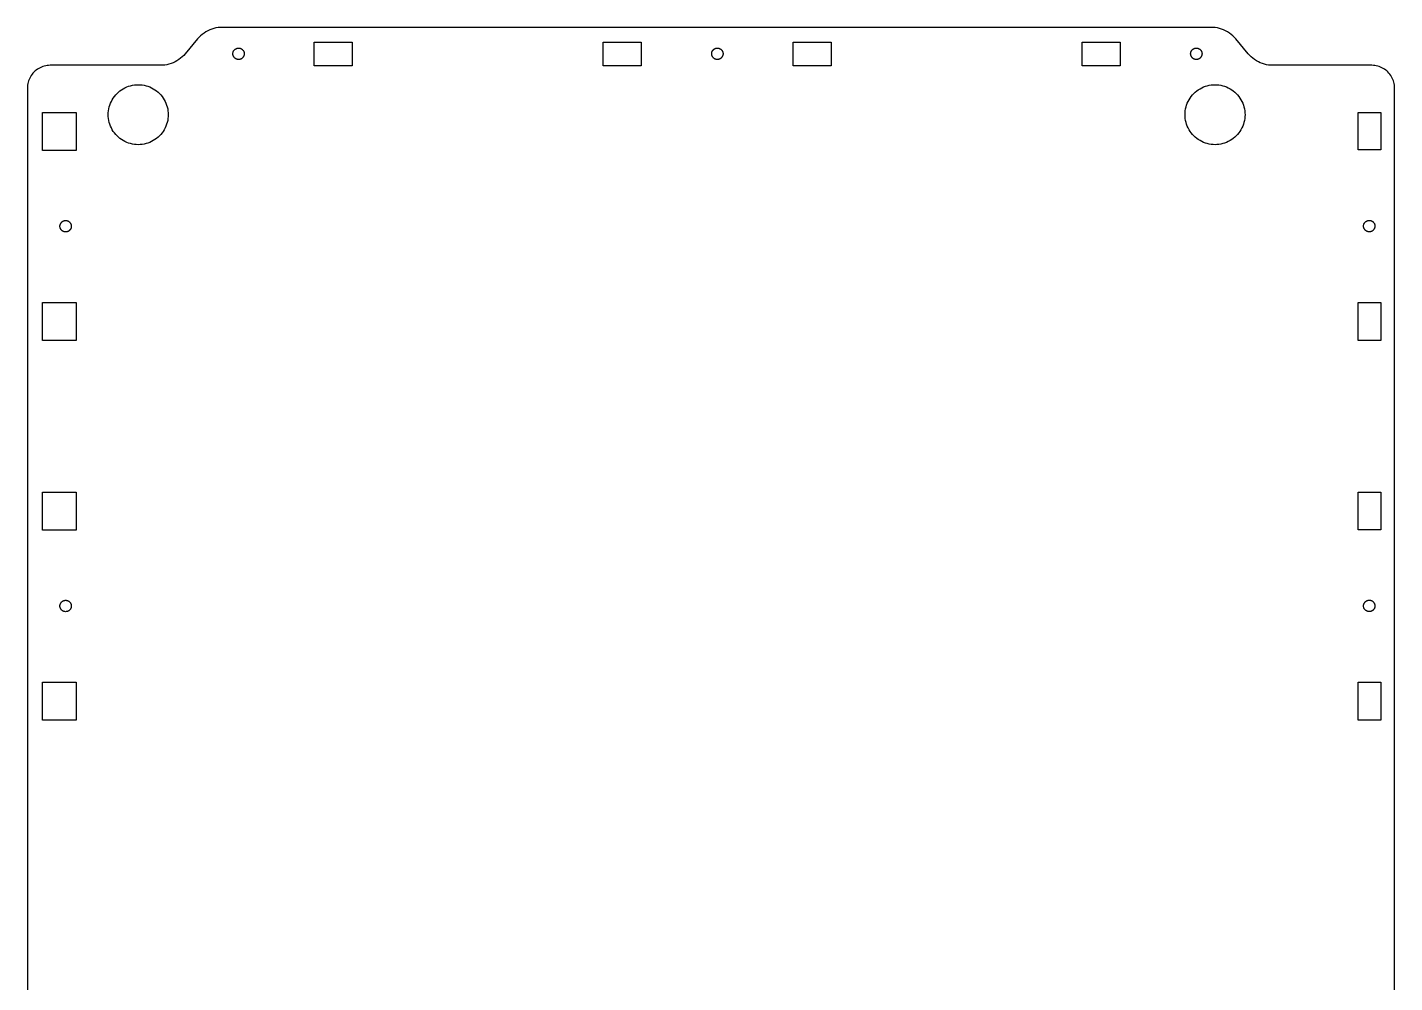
# Model space of a CAD drawing. Header units: metres. Extents: x -1 to 830, y 0 to 1551.
# Drawn here: x -0.7 to 359.3, y 1299.8 to 1551.4 of the extents above; entities that cross this region are included whole.
import ezdxf

# ---------------------------------------------------------------- set-up
doc = ezdxf.new("R2010")
doc.units = ezdxf.units.M

msp = doc.modelspace()

# ---------------------------------------------------------------- linework, layer by layer
for p, q in [((44.1885, 1548.32), (40.8926, 1544.39)), ((44.5693, 1548.75), (44.1885, 1548.32)), ((44.9775, 1549.14), (44.5693, 1548.75)), ((45.4121, 1549.51), (44.9775, 1549.14)), ((45.8711, 1549.85), (45.4121, 1549.51)), ((46.3506, 1550.16), (45.8711, 1549.85)), ((46.8506, 1550.44), (46.3506, 1550.16)), ((47.3682, 1550.68), (46.8506, 1550.44)), ((47.8994, 1550.88), (47.3682, 1550.68)), ((48.4443, 1551.05), (47.8994, 1550.88)), ((48.999, 1551.19), (48.4443, 1551.05)), ((49.5615, 1551.28), (48.999, 1551.19)), ((50.1289, 1551.34), (49.5615, 1551.28)), ((50.6992, 1551.36), (50.1289, 1551.34)), ((310.989, 1551.36), (50.6992, 1551.36)), ((311.56, 1551.34), (310.989, 1551.36)), ((312.127, 1551.28), (311.56, 1551.34)), ((312.689, 1551.19), (312.127, 1551.28)), ((313.244, 1551.05), (312.689, 1551.19)), ((313.789, 1550.88), (313.244, 1551.05)), ((314.321, 1550.68), (313.789, 1550.88)), ((314.838, 1550.44), (314.321, 1550.68)), ((315.338, 1550.16), (314.838, 1550.44)), ((315.818, 1549.85), (315.338, 1550.16)), ((316.276, 1549.51), (315.818, 1549.85)), ((316.711, 1549.14), (316.276, 1549.51)), ((317.12, 1548.75), (316.711, 1549.14)), ((317.501, 1548.32), (317.12, 1548.75)), ((320.797, 1544.39), (317.501, 1548.32)), ((53.457, 1544.39), (53.46, 1544.49)), ((53.46, 1544.49), (53.4697, 1544.59)), ((53.4697, 1544.59), (53.4854, 1544.69)), ((53.4854, 1544.69), (53.5078, 1544.78)), ((53.5078, 1544.78), (53.5361, 1544.88)), ((53.5361, 1544.88), (53.5713, 1544.97)), ((53.5713, 1544.97), (53.6113, 1545.06)), ((53.6113, 1545.06), (53.6582, 1545.14)), ((53.6582, 1545.14), (53.71, 1545.23)), ((53.71, 1545.23), (53.7666, 1545.31)), ((53.7666, 1545.31), (53.8291, 1545.38)), ((53.8291, 1545.38), (53.8965, 1545.46)), ((53.8965, 1545.46), (53.9678, 1545.52)), ((53.9678, 1545.52), (54.0439, 1545.58)), ((54.0439, 1545.58), (54.123, 1545.64)), ((54.123, 1545.64), (54.207, 1545.69)), ((54.207, 1545.69), (54.293, 1545.74)), ((54.293, 1545.74), (54.3828, 1545.78)), ((54.3828, 1545.78), (54.4746, 1545.82)), ((54.4746, 1545.82), (54.5684, 1545.84)), ((54.5684, 1545.84), (54.6641, 1545.87)), ((54.6641, 1545.87), (54.7607, 1545.88)), ((54.7607, 1545.88), (54.8584, 1545.89)), ((54.8584, 1545.89), (55.0547, 1545.89)), ((55.0547, 1545.89), (55.1523, 1545.88)), ((55.1523, 1545.88), (55.249, 1545.87)), ((55.249, 1545.87), (55.3447, 1545.84)), ((55.3447, 1545.84), (55.4395, 1545.82)), ((55.4395, 1545.82), (55.5312, 1545.78)), ((55.5312, 1545.78), (55.6201, 1545.74)), ((55.6201, 1545.74), (55.707, 1545.69)), ((55.707, 1545.69), (55.79, 1545.64)), ((55.79, 1545.64), (55.8701, 1545.58)), ((55.8701, 1545.58), (55.9463, 1545.52)), ((55.9463, 1545.52), (56.0176, 1545.46)), ((56.0176, 1545.46), (56.085, 1545.38)), ((56.085, 1545.38), (56.1465, 1545.31)), ((56.1465, 1545.31), (56.2041, 1545.23)), ((56.2041, 1545.23), (56.2559, 1545.14)), ((56.2559, 1545.14), (56.3018, 1545.06)), ((56.3018, 1545.06), (56.3428, 1544.97)), ((56.3428, 1544.97), (56.377, 1544.88)), ((56.377, 1544.88), (56.4053, 1544.78)), ((56.4053, 1544.78), (56.4277, 1544.69)), ((56.4277, 1544.69), (56.4443, 1544.59)), ((56.4443, 1544.59), (56.4531, 1544.49)), ((56.4531, 1544.49), (56.457, 1544.39)), ((74.9014, 1541.24), (74.9014, 1547.44)), ((74.9014, 1547.44), (84.874, 1547.44)), ((84.874, 1547.44), (84.874, 1541.24)), ((150.976, 1541.24), (150.976, 1547.44)), ((150.976, 1547.44), (160.947, 1547.44)), ((160.947, 1547.44), (160.947, 1541.24)), ((179.525, 1544.39), (179.528, 1544.49)), ((179.528, 1544.49), (179.538, 1544.59)), ((179.538, 1544.59), (179.555, 1544.69)), ((179.555, 1544.69), (179.577, 1544.78)), ((179.577, 1544.78), (179.605, 1544.88)), ((179.605, 1544.88), (179.64, 1544.97)), ((179.64, 1544.97), (179.681, 1545.06)), ((179.681, 1545.06), (179.727, 1545.14)), ((179.727, 1545.14), (179.778, 1545.23)), ((179.778, 1545.23), (179.836, 1545.31)), ((179.836, 1545.31), (179.897, 1545.38)), ((179.897, 1545.38), (179.965, 1545.46)), ((179.965, 1545.46), (180.036, 1545.52)), ((180.036, 1545.52), (180.112, 1545.58)), ((180.112, 1545.58), (180.192, 1545.64)), ((180.192, 1545.64), (180.275, 1545.69)), ((180.275, 1545.69), (180.362, 1545.74)), ((180.362, 1545.74), (180.451, 1545.78)), ((180.451, 1545.78), (180.543, 1545.82)), ((180.543, 1545.82), (180.638, 1545.84)), ((180.638, 1545.84), (180.733, 1545.87)), ((180.733, 1545.87), (180.83, 1545.88)), ((180.83, 1545.88), (180.928, 1545.89)), ((180.928, 1545.89), (181.124, 1545.89)), ((181.124, 1545.89), (181.222, 1545.88)), ((181.222, 1545.88), (181.318, 1545.87)), ((181.318, 1545.87), (181.414, 1545.84)), ((181.414, 1545.84), (181.508, 1545.82)), ((181.508, 1545.82), (181.6, 1545.78)), ((181.6, 1545.78), (181.689, 1545.74)), ((181.689, 1545.74), (181.775, 1545.69)), ((181.775, 1545.69), (181.859, 1545.64)), ((181.859, 1545.64), (181.938, 1545.58)), ((181.938, 1545.58), (182.015, 1545.52)), ((182.015, 1545.52), (182.086, 1545.46)), ((182.086, 1545.46), (182.153, 1545.38)), ((182.153, 1545.38), (182.216, 1545.31)), ((182.216, 1545.31), (182.272, 1545.23)), ((182.272, 1545.23), (182.324, 1545.14)), ((182.324, 1545.14), (182.371, 1545.06)), ((182.371, 1545.06), (182.411, 1544.97)), ((182.411, 1544.97), (182.446, 1544.88)), ((182.446, 1544.88), (182.475, 1544.78)), ((182.475, 1544.78), (182.497, 1544.69)), ((182.497, 1544.69), (182.513, 1544.59)), ((182.513, 1544.59), (182.522, 1544.49)), ((182.522, 1544.49), (182.525, 1544.39)), ((200.971, 1541.24), (200.971, 1547.44)), ((200.971, 1547.44), (210.947, 1547.44)), ((210.947, 1547.44), (210.947, 1541.24)), ((277.045, 1547.44), (286.845, 1547.46)), ((277.045, 1541.24), (277.045, 1547.44)), ((286.845, 1547.46), (287.045, 1547.44)), ((287.045, 1547.44), (287.045, 1541.24)), ((305.63, 1544.39), (305.633, 1544.49)), ((305.633, 1544.49), (305.643, 1544.59)), ((305.643, 1544.59), (305.658, 1544.69)), ((305.658, 1544.69), (305.681, 1544.78)), ((305.681, 1544.78), (305.709, 1544.88)), ((305.709, 1544.88), (305.744, 1544.97)), ((305.744, 1544.97), (305.784, 1545.06)), ((305.784, 1545.06), (305.83, 1545.14)), ((305.83, 1545.14), (305.883, 1545.23)), ((305.883, 1545.23), (305.939, 1545.31)), ((305.939, 1545.31), (306.002, 1545.38)), ((306.002, 1545.38), (306.069, 1545.46)), ((306.069, 1545.46), (306.141, 1545.52)), ((306.141, 1545.52), (306.217, 1545.58)), ((306.217, 1545.58), (306.296, 1545.64)), ((306.296, 1545.64), (306.38, 1545.69)), ((306.38, 1545.69), (306.466, 1545.74)), ((306.466, 1545.74), (306.556, 1545.78)), ((306.556, 1545.78), (306.647, 1545.82)), ((306.647, 1545.82), (306.741, 1545.84)), ((306.741, 1545.84), (306.837, 1545.87)), ((306.837, 1545.87), (306.934, 1545.88)), ((306.934, 1545.88), (307.031, 1545.89)), ((307.031, 1545.89), (307.228, 1545.89)), ((307.228, 1545.89), (307.325, 1545.88)), ((307.325, 1545.88), (307.422, 1545.87)), ((307.422, 1545.87), (307.518, 1545.84)), ((307.518, 1545.84), (307.611, 1545.82)), ((307.611, 1545.82), (307.703, 1545.78)), ((307.703, 1545.78), (307.793, 1545.74)), ((307.793, 1545.74), (307.88, 1545.69)), ((307.88, 1545.69), (307.963, 1545.64)), ((307.963, 1545.64), (308.043, 1545.58)), ((308.043, 1545.58), (308.118, 1545.52)), ((308.118, 1545.52), (308.19, 1545.46)), ((308.19, 1545.46), (308.258, 1545.38)), ((308.258, 1545.38), (308.319, 1545.31)), ((308.319, 1545.31), (308.377, 1545.23)), ((308.377, 1545.23), (308.429, 1545.14)), ((308.429, 1545.14), (308.475, 1545.06)), ((308.475, 1545.06), (308.516, 1544.97)), ((308.516, 1544.97), (308.55, 1544.88)), ((308.55, 1544.88), (308.578, 1544.78)), ((308.578, 1544.78), (308.601, 1544.69)), ((308.601, 1544.69), (308.617, 1544.59)), ((308.617, 1544.59), (308.626, 1544.49)), ((308.626, 1544.49), (308.63, 1544.39)), ((3.04883, 1540.9), (2.69043, 1540.74)), ((3.41602, 1541.04), (3.04883, 1540.9)), ((3.79199, 1541.15), (3.41602, 1541.04)), ((4.17383, 1541.24), (3.79199, 1541.15)), ((4.56152, 1541.31), (4.17383, 1541.24)), ((4.95215, 1541.34), (4.56152, 1541.31)), ((5.34473, 1541.36), (4.95215, 1541.34)), ((34.3809, 1541.36), (5.34473, 1541.36)), ((34.9512, 1541.38), (34.3809, 1541.36)), ((35.5186, 1541.43), (34.9512, 1541.38)), ((36.0811, 1541.53), (35.5186, 1541.43)), ((36.6357, 1541.66), (36.0811, 1541.53)), ((37.1807, 1541.83), (36.6357, 1541.66)), ((37.7129, 1542.04), (37.1807, 1541.83)), ((38.2295, 1542.28), (37.7129, 1542.04)), ((38.7295, 1542.55), (38.2295, 1542.28)), ((39.209, 1542.86), (38.7295, 1542.55)), ((39.668, 1543.2), (39.209, 1542.86)), ((40.1025, 1543.57), (39.668, 1543.2)), ((40.5107, 1543.97), (40.1025, 1543.57)), ((40.8926, 1544.39), (40.5107, 1543.97)), ((53.46, 1544.3), (53.457, 1544.39)), ((53.4697, 1544.2), (53.46, 1544.3)), ((53.4854, 1544.1), (53.4697, 1544.2)), ((53.5078, 1544.01), (53.4854, 1544.1)), ((53.5361, 1543.91), (53.5078, 1544.01)), ((53.5713, 1543.82), (53.5361, 1543.91)), ((53.6113, 1543.73), (53.5713, 1543.82)), ((53.6582, 1543.64), (53.6113, 1543.73)), ((53.71, 1543.56), (53.6582, 1543.64)), ((53.7666, 1543.48), (53.71, 1543.56)), ((53.8291, 1543.41), (53.7666, 1543.48)), ((53.8965, 1543.33), (53.8291, 1543.41)), ((53.9678, 1543.27), (53.8965, 1543.33)), ((54.0439, 1543.21), (53.9678, 1543.27)), ((54.123, 1543.15), (54.0439, 1543.21)), ((54.207, 1543.1), (54.123, 1543.15)), ((54.293, 1543.05), (54.207, 1543.1)), ((54.3828, 1543.01), (54.293, 1543.05)), ((54.4746, 1542.97), (54.3828, 1543.01)), ((54.5684, 1542.95), (54.4746, 1542.97)), ((54.6641, 1542.92), (54.5684, 1542.95)), ((54.7607, 1542.91), (54.6641, 1542.92)), ((54.8584, 1542.9), (54.7607, 1542.91)), ((54.957, 1542.89), (54.8584, 1542.9)), ((55.0547, 1542.9), (54.957, 1542.89)), ((55.1523, 1542.91), (55.0547, 1542.9)), ((55.249, 1542.92), (55.1523, 1542.91)), ((55.3447, 1542.95), (55.249, 1542.92)), ((55.4395, 1542.97), (55.3447, 1542.95)), ((55.5312, 1543.01), (55.4395, 1542.97)), ((55.6201, 1543.05), (55.5312, 1543.01)), ((55.707, 1543.1), (55.6201, 1543.05)), ((55.79, 1543.15), (55.707, 1543.1)), ((55.8701, 1543.21), (55.79, 1543.15)), ((55.9463, 1543.27), (55.8701, 1543.21)), ((56.0176, 1543.33), (55.9463, 1543.27)), ((56.085, 1543.41), (56.0176, 1543.33)), ((56.1465, 1543.48), (56.085, 1543.41)), ((56.2041, 1543.56), (56.1465, 1543.48)), ((56.2559, 1543.64), (56.2041, 1543.56)), ((56.3018, 1543.73), (56.2559, 1543.64)), ((56.3428, 1543.82), (56.3018, 1543.73)), ((56.377, 1543.91), (56.3428, 1543.82)), ((56.4053, 1544.01), (56.377, 1543.91)), ((56.4277, 1544.1), (56.4053, 1544.01)), ((56.4443, 1544.2), (56.4277, 1544.1)), ((56.4531, 1544.3), (56.4443, 1544.2)), ((56.457, 1544.39), (56.4531, 1544.3)), ((84.874, 1541.24), (74.9014, 1541.24)), ((160.947, 1541.24), (150.976, 1541.24)), ((179.528, 1544.3), (179.525, 1544.39)), ((179.538, 1544.2), (179.528, 1544.3)), ((179.555, 1544.1), (179.538, 1544.2)), ((179.577, 1544.01), (179.555, 1544.1)), ((179.605, 1543.91), (179.577, 1544.01)), ((179.64, 1543.82), (179.605, 1543.91)), ((179.681, 1543.73), (179.64, 1543.82)), ((179.727, 1543.64), (179.681, 1543.73)), ((179.778, 1543.56), (179.727, 1543.64)), ((179.836, 1543.48), (179.778, 1543.56)), ((179.897, 1543.41), (179.836, 1543.48)), ((179.965, 1543.33), (179.897, 1543.41)), ((180.036, 1543.27), (179.965, 1543.33)), ((180.112, 1543.21), (180.036, 1543.27)), ((180.192, 1543.15), (180.112, 1543.21)), ((180.275, 1543.1), (180.192, 1543.15)), ((180.362, 1543.05), (180.275, 1543.1)), ((180.451, 1543.01), (180.362, 1543.05)), ((180.543, 1542.97), (180.451, 1543.01)), ((180.638, 1542.95), (180.543, 1542.97)), ((180.733, 1542.92), (180.638, 1542.95)), ((180.83, 1542.91), (180.733, 1542.92)), ((180.928, 1542.9), (180.83, 1542.91)), ((181.025, 1542.89), (180.928, 1542.9)), ((181.124, 1542.9), (181.025, 1542.89)), ((181.222, 1542.91), (181.124, 1542.9)), ((181.318, 1542.92), (181.222, 1542.91)), ((181.414, 1542.95), (181.318, 1542.92)), ((181.508, 1542.97), (181.414, 1542.95)), ((181.6, 1543.01), (181.508, 1542.97)), ((181.689, 1543.05), (181.6, 1543.01)), ((181.775, 1543.1), (181.689, 1543.05)), ((181.859, 1543.15), (181.775, 1543.1)), ((181.938, 1543.21), (181.859, 1543.15)), ((182.015, 1543.27), (181.938, 1543.21)), ((182.086, 1543.33), (182.015, 1543.27)), ((182.153, 1543.41), (182.086, 1543.33)), ((182.216, 1543.48), (182.153, 1543.41)), ((182.272, 1543.56), (182.216, 1543.48)), ((182.324, 1543.64), (182.272, 1543.56)), ((182.371, 1543.73), (182.324, 1543.64)), ((182.411, 1543.82), (182.371, 1543.73)), ((182.446, 1543.91), (182.411, 1543.82)), ((182.475, 1544.01), (182.446, 1543.91)), ((182.497, 1544.1), (182.475, 1544.01)), ((182.513, 1544.2), (182.497, 1544.1)), ((182.522, 1544.3), (182.513, 1544.2)), ((182.525, 1544.39), (182.522, 1544.3)), ((210.947, 1541.24), (200.971, 1541.24)), ((286.845, 1541.26), (277.045, 1541.24)), ((287.045, 1541.24), (286.845, 1541.26)), ((305.633, 1544.3), (305.63, 1544.39)), ((305.643, 1544.2), (305.633, 1544.3)), ((305.658, 1544.1), (305.643, 1544.2)), ((305.681, 1544.01), (305.658, 1544.1)), ((305.709, 1543.91), (305.681, 1544.01)), ((305.744, 1543.82), (305.709, 1543.91)), ((305.784, 1543.73), (305.744, 1543.82)), ((305.83, 1543.64), (305.784, 1543.73)), ((305.883, 1543.56), (305.83, 1543.64)), ((305.939, 1543.48), (305.883, 1543.56)), ((306.002, 1543.41), (305.939, 1543.48)), ((306.069, 1543.33), (306.002, 1543.41)), ((306.141, 1543.27), (306.069, 1543.33)), ((306.217, 1543.21), (306.141, 1543.27)), ((306.296, 1543.15), (306.217, 1543.21)), ((306.38, 1543.1), (306.296, 1543.15)), ((306.466, 1543.05), (306.38, 1543.1)), ((306.556, 1543.01), (306.466, 1543.05)), ((306.647, 1542.97), (306.556, 1543.01)), ((306.741, 1542.95), (306.647, 1542.97)), ((306.837, 1542.92), (306.741, 1542.95)), ((306.934, 1542.91), (306.837, 1542.92)), ((307.031, 1542.9), (306.934, 1542.91)), ((307.13, 1542.89), (307.031, 1542.9)), ((307.228, 1542.9), (307.13, 1542.89)), ((307.325, 1542.91), (307.228, 1542.9)), ((307.422, 1542.92), (307.325, 1542.91)), ((307.518, 1542.95), (307.422, 1542.92)), ((307.611, 1542.97), (307.518, 1542.95)), ((307.703, 1543.01), (307.611, 1542.97)), ((307.793, 1543.05), (307.703, 1543.01)), ((307.88, 1543.1), (307.793, 1543.05)), ((307.963, 1543.15), (307.88, 1543.1)), ((308.043, 1543.21), (307.963, 1543.15)), ((308.118, 1543.27), (308.043, 1543.21)), ((308.19, 1543.33), (308.118, 1543.27)), ((308.258, 1543.41), (308.19, 1543.33)), ((308.319, 1543.48), (308.258, 1543.41)), ((308.377, 1543.56), (308.319, 1543.48)), ((308.429, 1543.64), (308.377, 1543.56)), ((308.475, 1543.73), (308.429, 1543.64)), ((308.516, 1543.82), (308.475, 1543.73)), ((308.55, 1543.91), (308.516, 1543.82)), ((308.578, 1544.01), (308.55, 1543.91)), ((308.601, 1544.1), (308.578, 1544.01)), ((308.617, 1544.2), (308.601, 1544.1)), ((308.626, 1544.3), (308.617, 1544.2)), ((308.63, 1544.39), (308.626, 1544.3)), ((321.178, 1543.97), (320.797, 1544.39)), ((321.587, 1543.57), (321.178, 1543.97)), ((322.021, 1543.2), (321.587, 1543.57)), ((322.479, 1542.86), (322.021, 1543.2)), ((322.96, 1542.55), (322.479, 1542.86)), ((323.459, 1542.28), (322.96, 1542.55)), ((323.977, 1542.04), (323.459, 1542.28)), ((324.509, 1541.83), (323.977, 1542.04)), ((325.053, 1541.66), (324.509, 1541.83)), ((325.607, 1541.53), (325.053, 1541.66)), ((326.17, 1541.43), (325.607, 1541.53)), ((326.738, 1541.38), (326.17, 1541.43)), ((327.308, 1541.36), (326.738, 1541.38)), ((353.345, 1541.36), (327.308, 1541.36)), ((353.737, 1541.34), (353.345, 1541.36)), ((354.128, 1541.31), (353.737, 1541.34)), ((354.515, 1541.24), (354.128, 1541.31)), ((354.897, 1541.15), (354.515, 1541.24)), ((355.273, 1541.04), (354.897, 1541.15)), ((355.641, 1540.9), (355.273, 1541.04)), ((355.998, 1540.74), (355.641, 1540.9)), ((-0.33691, 1537.29), (-0.45117, 1536.91)), ((-0.19922, 1537.65), (-0.33691, 1537.29)), ((-0.03711, 1538.01), (-0.19922, 1537.65)), ((0.14844, 1538.36), (-0.03711, 1538.01)), ((0.35547, 1538.69), (0.14844, 1538.36)), ((0.58398, 1539.01), (0.35547, 1538.69)), ((0.83301, 1539.31), (0.58398, 1539.01)), ((1.10156, 1539.6), (0.83301, 1539.31)), ((1.38867, 1539.87), (1.10156, 1539.6)), ((1.69238, 1540.12), (1.38867, 1539.87)), ((2.01074, 1540.35), (1.69238, 1540.12)), ((2.34473, 1540.55), (2.01074, 1540.35)), ((2.69043, 1540.74), (2.34473, 1540.55)), ((356.345, 1540.55), (355.998, 1540.74)), ((356.678, 1540.35), (356.345, 1540.55)), ((356.997, 1540.12), (356.678, 1540.35)), ((357.301, 1539.87), (356.997, 1540.12)), ((357.587, 1539.6), (357.301, 1539.87)), ((357.855, 1539.31), (357.587, 1539.6)), ((358.104, 1539.01), (357.855, 1539.31)), ((358.333, 1538.69), (358.104, 1539.01)), ((358.541, 1538.36), (358.333, 1538.69)), ((358.726, 1538.01), (358.541, 1538.36)), ((358.888, 1537.65), (358.726, 1538.01)), ((359.026, 1537.29), (358.888, 1537.65)), ((359.14, 1536.91), (359.026, 1537.29)), ((-0.64258, 1535.75), (-0.65527, 1535.36)), ((-0.65527, 1535.36), (-0.65527, 1054.05)), ((-0.60449, 1536.14), (-0.64258, 1535.75)), ((-0.54004, 1536.53), (-0.60449, 1536.14)), ((-0.45117, 1536.91), (-0.54004, 1536.53)), ((22.6045, 1533.57), (22.958, 1533.94)), ((22.958, 1533.94), (23.3359, 1534.3)), ((23.3359, 1534.3), (23.7354, 1534.62)), ((23.7354, 1534.62), (24.1553, 1534.93)), ((24.1553, 1534.93), (24.5947, 1535.2)), ((24.5947, 1535.2), (25.0508, 1535.44)), ((25.0508, 1535.44), (25.5215, 1535.66)), ((25.5215, 1535.66), (26.0049, 1535.84)), ((26.0049, 1535.84), (26.5, 1535.99)), ((26.5, 1535.99), (27.0029, 1536.11)), ((27.0029, 1536.11), (27.5137, 1536.19)), ((27.5137, 1536.19), (28.0273, 1536.24)), ((28.0273, 1536.24), (28.5449, 1536.26)), ((28.5449, 1536.26), (29.0615, 1536.24)), ((29.0615, 1536.24), (29.5752, 1536.19)), ((29.5752, 1536.19), (30.0859, 1536.11)), ((30.0859, 1536.11), (30.5889, 1535.99)), ((30.5889, 1535.99), (31.084, 1535.84)), ((31.084, 1535.84), (31.5674, 1535.66)), ((31.5674, 1535.66), (32.0381, 1535.44)), ((32.0381, 1535.44), (32.4941, 1535.2)), ((32.4941, 1535.2), (32.9336, 1534.93)), ((32.9336, 1534.93), (33.3535, 1534.62)), ((33.3535, 1534.62), (33.7529, 1534.3)), ((33.7529, 1534.3), (34.1309, 1533.94)), ((34.1309, 1533.94), (34.4844, 1533.57)), ((306.104, 1533.57), (306.458, 1533.94)), ((306.458, 1533.94), (306.836, 1534.3)), ((306.836, 1534.3), (307.235, 1534.62)), ((307.235, 1534.62), (307.655, 1534.93)), ((307.655, 1534.93), (308.095, 1535.2)), ((308.095, 1535.2), (308.551, 1535.44)), ((308.551, 1535.44), (309.021, 1535.66)), ((309.021, 1535.66), (309.505, 1535.84)), ((309.505, 1535.84), (310, 1535.99)), ((310, 1535.99), (310.503, 1536.11)), ((310.503, 1536.11), (311.014, 1536.19)), ((311.014, 1536.19), (311.527, 1536.24)), ((311.527, 1536.24), (312.045, 1536.26)), ((312.045, 1536.26), (312.562, 1536.24)), ((312.562, 1536.24), (313.075, 1536.19)), ((313.075, 1536.19), (313.586, 1536.11)), ((313.586, 1536.11), (314.089, 1535.99)), ((314.089, 1535.99), (314.584, 1535.84)), ((314.584, 1535.84), (315.067, 1535.66)), ((315.067, 1535.66), (315.538, 1535.44)), ((315.538, 1535.44), (315.994, 1535.2)), ((315.994, 1535.2), (316.434, 1534.93)), ((316.434, 1534.93), (316.854, 1534.62)), ((316.854, 1534.62), (317.253, 1534.3)), ((317.253, 1534.3), (317.631, 1533.94)), ((317.631, 1533.94), (317.984, 1533.57)), ((359.229, 1536.53), (359.14, 1536.91)), ((359.293, 1536.14), (359.229, 1536.53)), ((359.332, 1535.75), (359.293, 1536.14)), ((359.345, 1535.36), (359.332, 1535.75)), ((359.345, 1054.05), (359.345, 1535.36)), ((20.7959, 1529.9), (20.9141, 1530.4)), ((20.9141, 1530.4), (21.0635, 1530.9)), ((21.0635, 1530.9), (21.2461, 1531.38)), ((21.2461, 1531.38), (21.459, 1531.85)), ((21.459, 1531.85), (21.7031, 1532.31)), ((21.7031, 1532.31), (21.9756, 1532.75)), ((21.9756, 1532.75), (22.2773, 1533.17)), ((22.2773, 1533.17), (22.6045, 1533.57)), ((34.4844, 1533.57), (34.8115, 1533.17)), ((34.8115, 1533.17), (35.1133, 1532.75)), ((35.1133, 1532.75), (35.3857, 1532.31)), ((35.3857, 1532.31), (35.6299, 1531.85)), ((35.6299, 1531.85), (35.8428, 1531.38)), ((35.8428, 1531.38), (36.0254, 1530.9)), ((36.0254, 1530.9), (36.1758, 1530.4)), ((36.1758, 1530.4), (36.293, 1529.9)), ((304.296, 1529.9), (304.414, 1530.4)), ((304.414, 1530.4), (304.563, 1530.9)), ((304.563, 1530.9), (304.746, 1531.38)), ((304.746, 1531.38), (304.959, 1531.85)), ((304.959, 1531.85), (305.203, 1532.31)), ((305.203, 1532.31), (305.476, 1532.75)), ((305.476, 1532.75), (305.777, 1533.17)), ((305.777, 1533.17), (306.104, 1533.57)), ((317.984, 1533.57), (318.312, 1533.17)), ((318.312, 1533.17), (318.613, 1532.75)), ((318.613, 1532.75), (318.886, 1532.31)), ((318.886, 1532.31), (319.13, 1531.85)), ((319.13, 1531.85), (319.343, 1531.38)), ((319.343, 1531.38), (319.525, 1530.9)), ((319.525, 1530.9), (319.676, 1530.4)), ((319.676, 1530.4), (319.793, 1529.9)), ((3.32227, 1518.93), (3.32227, 1528.93)), ((3.32227, 1528.93), (12.2285, 1528.93)), ((12.2285, 1528.93), (12.2285, 1518.93)), ((20.6445, 1528.36), (20.6611, 1528.87)), ((20.6611, 1527.84), (20.6445, 1528.36)), ((20.6611, 1528.87), (20.7119, 1529.39)), ((20.7119, 1527.33), (20.6611, 1527.84)), ((20.7119, 1529.39), (20.7959, 1529.9)), ((20.7959, 1526.82), (20.7119, 1527.33)), ((20.9141, 1526.31), (20.7959, 1526.82)), ((36.293, 1526.82), (36.1758, 1526.31)), ((36.293, 1529.9), (36.377, 1529.39)), ((36.377, 1527.33), (36.293, 1526.82)), ((36.377, 1529.39), (36.4277, 1528.87)), ((36.4277, 1527.84), (36.377, 1527.33)), ((36.4277, 1528.87), (36.4443, 1528.36)), ((36.4443, 1528.36), (36.4277, 1527.84)), ((304.145, 1528.36), (304.161, 1528.87)), ((304.161, 1527.84), (304.145, 1528.36)), ((304.161, 1528.87), (304.212, 1529.39)), ((304.212, 1527.33), (304.161, 1527.84)), ((304.212, 1529.39), (304.296, 1529.9)), ((304.296, 1526.82), (304.212, 1527.33)), ((304.414, 1526.31), (304.296, 1526.82)), ((319.793, 1526.82), (319.676, 1526.31)), ((319.793, 1529.9), (319.877, 1529.39)), ((319.877, 1527.33), (319.793, 1526.82)), ((319.877, 1529.39), (319.928, 1528.87)), ((319.928, 1527.84), (319.877, 1527.33)), ((319.928, 1528.87), (319.944, 1528.36)), ((319.944, 1528.36), (319.928, 1527.84)), ((349.723, 1519.08), (349.723, 1528.93)), ((349.723, 1528.93), (355.734, 1528.93)), ((355.734, 1528.93), (355.744, 1519.16)), ((21.0635, 1525.82), (20.9141, 1526.31)), ((21.2461, 1525.33), (21.0635, 1525.82)), ((21.459, 1524.86), (21.2461, 1525.33)), ((21.7031, 1524.41), (21.459, 1524.86)), ((21.9756, 1523.97), (21.7031, 1524.41)), ((22.2773, 1523.55), (21.9756, 1523.97)), ((22.6045, 1523.15), (22.2773, 1523.55)), ((22.958, 1522.77), (22.6045, 1523.15)), ((34.4844, 1523.15), (34.1309, 1522.77)), ((34.8115, 1523.55), (34.4844, 1523.15)), ((35.1133, 1523.97), (34.8115, 1523.55)), ((35.3857, 1524.41), (35.1133, 1523.97)), ((35.6299, 1524.86), (35.3857, 1524.41)), ((35.8428, 1525.33), (35.6299, 1524.86)), ((36.0254, 1525.82), (35.8428, 1525.33)), ((36.1758, 1526.31), (36.0254, 1525.82)), ((304.563, 1525.82), (304.414, 1526.31)), ((304.746, 1525.33), (304.563, 1525.82)), ((304.959, 1524.86), (304.746, 1525.33)), ((305.203, 1524.41), (304.959, 1524.86)), ((305.476, 1523.97), (305.203, 1524.41)), ((305.777, 1523.55), (305.476, 1523.97)), ((306.104, 1523.15), (305.777, 1523.55)), ((306.458, 1522.77), (306.104, 1523.15)), ((317.984, 1523.15), (317.631, 1522.77)), ((318.312, 1523.55), (317.984, 1523.15)), ((318.613, 1523.97), (318.312, 1523.55)), ((318.886, 1524.41), (318.613, 1523.97)), ((319.13, 1524.86), (318.886, 1524.41)), ((319.343, 1525.33), (319.13, 1524.86)), ((319.525, 1525.82), (319.343, 1525.33)), ((319.676, 1526.31), (319.525, 1525.82)), ((23.3359, 1522.42), (22.958, 1522.77)), ((23.7354, 1522.09), (23.3359, 1522.42)), ((24.1553, 1521.79), (23.7354, 1522.09)), ((24.5947, 1521.52), (24.1553, 1521.79)), ((25.0508, 1521.27), (24.5947, 1521.52)), ((25.5215, 1521.06), (25.0508, 1521.27)), ((26.0049, 1520.88), (25.5215, 1521.06)), ((26.5, 1520.73), (26.0049, 1520.88)), ((27.0029, 1520.61), (26.5, 1520.73)), ((27.5137, 1520.53), (27.0029, 1520.61)), ((28.0273, 1520.47), (27.5137, 1520.53)), ((28.5449, 1520.46), (28.0273, 1520.47)), ((29.0615, 1520.47), (28.5449, 1520.46)), ((29.5752, 1520.53), (29.0615, 1520.47)), ((30.0859, 1520.61), (29.5752, 1520.53)), ((30.5889, 1520.73), (30.0859, 1520.61)), ((31.084, 1520.88), (30.5889, 1520.73)), ((31.5674, 1521.06), (31.084, 1520.88)), ((32.0381, 1521.27), (31.5674, 1521.06)), ((32.4941, 1521.52), (32.0381, 1521.27)), ((32.9336, 1521.79), (32.4941, 1521.52)), ((33.3535, 1522.09), (32.9336, 1521.79)), ((33.7529, 1522.42), (33.3535, 1522.09)), ((34.1309, 1522.77), (33.7529, 1522.42)), ((306.836, 1522.42), (306.458, 1522.77)), ((307.235, 1522.09), (306.836, 1522.42)), ((307.655, 1521.79), (307.235, 1522.09)), ((308.095, 1521.52), (307.655, 1521.79)), ((308.551, 1521.27), (308.095, 1521.52)), ((309.021, 1521.06), (308.551, 1521.27)), ((309.505, 1520.88), (309.021, 1521.06)), ((310, 1520.73), (309.505, 1520.88)), ((310.503, 1520.61), (310, 1520.73)), ((311.014, 1520.53), (310.503, 1520.61)), ((311.527, 1520.47), (311.014, 1520.53)), ((312.045, 1520.46), (311.527, 1520.47)), ((312.562, 1520.47), (312.045, 1520.46)), ((313.075, 1520.53), (312.562, 1520.47)), ((313.586, 1520.61), (313.075, 1520.53)), ((314.089, 1520.73), (313.586, 1520.61)), ((314.584, 1520.88), (314.089, 1520.73)), ((315.067, 1521.06), (314.584, 1520.88)), ((315.538, 1521.27), (315.067, 1521.06)), ((315.994, 1521.52), (315.538, 1521.27)), ((316.434, 1521.79), (315.994, 1521.52)), ((316.854, 1522.09), (316.434, 1521.79)), ((317.253, 1522.42), (316.854, 1522.09)), ((317.631, 1522.77), (317.253, 1522.42)), ((12.2285, 1518.93), (3.32227, 1518.93)), ((355.734, 1519.08), (349.723, 1519.08)), ((355.744, 1519.16), (355.734, 1519.08)), ((7.92578, 1498.98), (7.92969, 1499.08)), ((7.92969, 1498.89), (7.92578, 1498.98)), ((7.92969, 1499.08), (7.93848, 1499.18)), ((7.93848, 1498.79), (7.92969, 1498.89)), ((7.93848, 1499.18), (7.95508, 1499.28)), ((7.95508, 1498.69), (7.93848, 1498.79)), ((7.95508, 1499.28), (7.97754, 1499.37)), ((7.97754, 1498.6), (7.95508, 1498.69)), ((7.97754, 1499.37), (8.00586, 1499.47)), ((8.00586, 1498.5), (7.97754, 1498.6)), ((8.00586, 1499.47), (8.04004, 1499.56)), ((8.04004, 1498.41), (8.00586, 1498.5)), ((8.04004, 1499.56), (8.08105, 1499.65)), ((8.08105, 1498.32), (8.04004, 1498.41)), ((8.08105, 1499.65), (8.12695, 1499.73)), ((8.12695, 1498.23), (8.08105, 1498.32)), ((8.12695, 1499.73), (8.17871, 1499.82)), ((8.17871, 1498.15), (8.12695, 1498.23)), ((8.17871, 1499.82), (8.23633, 1499.9)), ((8.23633, 1498.07), (8.17871, 1498.15)), ((8.23633, 1499.9), (8.29785, 1499.97)), ((8.29785, 1498), (8.23633, 1498.07)), ((8.29785, 1499.97), (8.36523, 1500.04)), ((8.36523, 1497.92), (8.29785, 1498)), ((8.36523, 1500.04), (8.43652, 1500.11)), ((8.43652, 1497.86), (8.36523, 1497.92)), ((8.43652, 1500.11), (8.5127, 1500.17)), ((8.5127, 1497.79), (8.43652, 1497.86)), ((8.5127, 1500.17), (8.59277, 1500.23)), ((8.59277, 1497.74), (8.5127, 1497.79)), ((8.59277, 1500.23), (8.67578, 1500.28)), ((8.67578, 1497.69), (8.59277, 1497.74)), ((8.67578, 1500.28), (8.7627, 1500.33)), ((8.7627, 1497.64), (8.67578, 1497.69)), ((8.7627, 1500.33), (8.85156, 1500.37)), ((8.85156, 1497.6), (8.7627, 1497.64)), ((8.85156, 1500.37), (8.94434, 1500.41)), ((8.94434, 1500.41), (9.03809, 1500.43)), ((9.03809, 1500.43), (9.13379, 1500.46)), ((9.13379, 1500.46), (9.23047, 1500.47)), ((9.23047, 1500.47), (9.32812, 1500.48)), ((9.32812, 1500.48), (9.52441, 1500.48)), ((9.52441, 1500.48), (9.62207, 1500.47)), ((9.62207, 1500.47), (9.71875, 1500.46)), ((9.71875, 1500.46), (9.81445, 1500.43)), ((9.81445, 1500.43), (9.9082, 1500.41)), ((9.9082, 1500.41), (10, 1500.37)), ((10, 1500.37), (10.0898, 1500.33)), ((10.0898, 1497.64), (10, 1497.6)), ((10.0898, 1500.33), (10.1758, 1500.28)), ((10.1758, 1497.69), (10.0898, 1497.64)), ((10.1758, 1500.28), (10.2598, 1500.23)), ((10.2598, 1497.74), (10.1758, 1497.69)), ((10.2598, 1500.23), (10.3389, 1500.17)), ((10.3389, 1497.79), (10.2598, 1497.74)), ((10.3389, 1500.17), (10.415, 1500.11)), ((10.415, 1497.86), (10.3389, 1497.79)), ((10.415, 1500.11), (10.4863, 1500.04)), ((10.4863, 1497.92), (10.415, 1497.86)), ((10.4863, 1500.04), (10.5537, 1499.97)), ((10.5537, 1498), (10.4863, 1497.92)), ((10.5537, 1499.97), (10.6162, 1499.9)), ((10.6162, 1498.07), (10.5537, 1498)), ((10.6162, 1499.9), (10.6729, 1499.82)), ((10.6729, 1498.15), (10.6162, 1498.07)), ((10.6729, 1499.82), (10.7246, 1499.73)), ((10.7246, 1498.23), (10.6729, 1498.15)), ((10.7246, 1499.73), (10.7715, 1499.65)), ((10.7715, 1498.32), (10.7246, 1498.23)), ((10.7715, 1499.65), (10.8115, 1499.56)), ((10.8115, 1498.41), (10.7715, 1498.32)), ((10.8115, 1499.56), (10.8467, 1499.47)), ((10.8467, 1498.5), (10.8115, 1498.41)), ((10.8467, 1499.47), (10.875, 1499.37)), ((10.875, 1498.6), (10.8467, 1498.5)), ((10.875, 1499.37), (10.8975, 1499.28)), ((10.8975, 1498.69), (10.875, 1498.6)), ((10.8975, 1499.28), (10.9131, 1499.18)), ((10.9131, 1498.79), (10.8975, 1498.69)), ((10.9131, 1499.18), (10.9229, 1499.08)), ((10.9229, 1498.89), (10.9131, 1498.79)), ((10.9229, 1499.08), (10.9258, 1498.98)), ((10.9258, 1498.98), (10.9229, 1498.89)), ((351.155, 1499.01), (351.158, 1499.11)), ((351.158, 1498.91), (351.155, 1499.01)), ((351.158, 1499.11), (351.168, 1499.21)), ((351.168, 1498.82), (351.158, 1498.91)), ((351.168, 1499.21), (351.184, 1499.3)), ((351.184, 1498.72), (351.168, 1498.82)), ((351.184, 1499.3), (351.206, 1499.4)), ((351.206, 1498.62), (351.184, 1498.72)), ((351.206, 1499.4), (351.234, 1499.49)), ((351.234, 1498.53), (351.206, 1498.62)), ((351.234, 1499.49), (351.27, 1499.59)), ((351.27, 1498.44), (351.234, 1498.53)), ((351.27, 1499.59), (351.31, 1499.68)), ((351.31, 1498.35), (351.27, 1498.44)), ((351.31, 1499.68), (351.356, 1499.76)), ((351.356, 1498.26), (351.31, 1498.35)), ((351.356, 1499.76), (351.408, 1499.85)), ((351.408, 1498.18), (351.356, 1498.26)), ((351.408, 1499.85), (351.465, 1499.92)), ((351.465, 1498.1), (351.408, 1498.18)), ((351.465, 1499.92), (351.527, 1500)), ((351.527, 1498.02), (351.465, 1498.1)), ((351.527, 1500), (351.595, 1500.07)), ((351.595, 1497.95), (351.527, 1498.02)), ((351.595, 1500.07), (351.666, 1500.14)), ((351.666, 1497.88), (351.595, 1497.95)), ((351.666, 1500.14), (351.742, 1500.2)), ((351.742, 1497.82), (351.666, 1497.88)), ((351.742, 1500.2), (351.822, 1500.26)), ((351.822, 1497.76), (351.742, 1497.82)), ((351.822, 1500.26), (351.905, 1500.31)), ((351.905, 1497.71), (351.822, 1497.76)), ((351.905, 1500.31), (351.992, 1500.36)), ((351.992, 1497.67), (351.905, 1497.71)), ((351.992, 1500.36), (352.081, 1500.4)), ((352.081, 1497.63), (351.992, 1497.67)), ((352.081, 1500.4), (352.173, 1500.43)), ((352.173, 1497.59), (352.081, 1497.63)), ((352.173, 1500.43), (352.267, 1500.46)), ((352.267, 1500.46), (352.362, 1500.48)), ((352.362, 1500.48), (352.459, 1500.5)), ((352.459, 1500.5), (352.557, 1500.51)), ((352.557, 1500.51), (352.753, 1500.51)), ((352.753, 1500.51), (352.851, 1500.5)), ((352.851, 1500.5), (352.948, 1500.48)), ((352.948, 1500.48), (353.043, 1500.46)), ((353.043, 1500.46), (353.138, 1500.43)), ((353.138, 1500.43), (353.229, 1500.4)), ((353.229, 1497.63), (353.138, 1497.59)), ((353.229, 1500.4), (353.318, 1500.36)), ((353.318, 1497.67), (353.229, 1497.63)), ((353.318, 1500.36), (353.405, 1500.31)), ((353.405, 1497.71), (353.318, 1497.67)), ((353.405, 1500.31), (353.488, 1500.26)), ((353.488, 1497.76), (353.405, 1497.71)), ((353.488, 1500.26), (353.568, 1500.2)), ((353.568, 1497.82), (353.488, 1497.76)), ((353.568, 1500.2), (353.645, 1500.14)), ((353.645, 1497.88), (353.568, 1497.82)), ((353.645, 1500.14), (353.716, 1500.07)), ((353.716, 1497.95), (353.645, 1497.88)), ((353.716, 1500.07), (353.783, 1500)), ((353.783, 1498.02), (353.716, 1497.95)), ((353.783, 1500), (353.846, 1499.92)), ((353.846, 1498.1), (353.783, 1498.02)), ((353.846, 1499.92), (353.902, 1499.85)), ((353.902, 1498.18), (353.846, 1498.1)), ((353.902, 1499.85), (353.954, 1499.76)), ((353.954, 1498.26), (353.902, 1498.18)), ((353.954, 1499.76), (354.001, 1499.68)), ((354.001, 1498.35), (353.954, 1498.26)), ((354.001, 1499.68), (354.041, 1499.59)), ((354.041, 1498.44), (354.001, 1498.35)), ((354.041, 1499.59), (354.075, 1499.49)), ((354.075, 1498.53), (354.041, 1498.44)), ((354.075, 1499.49), (354.104, 1499.4)), ((354.104, 1498.62), (354.075, 1498.53)), ((354.104, 1499.4), (354.126, 1499.3)), ((354.126, 1498.72), (354.104, 1498.62)), ((354.126, 1499.3), (354.143, 1499.21)), ((354.143, 1498.82), (354.126, 1498.72)), ((354.143, 1499.21), (354.152, 1499.11)), ((354.152, 1498.91), (354.143, 1498.82)), ((354.152, 1499.11), (354.155, 1499.01)), ((354.155, 1499.01), (354.152, 1498.91)), ((8.94434, 1497.56), (8.85156, 1497.6)), ((9.03809, 1497.54), (8.94434, 1497.56)), ((9.13379, 1497.51), (9.03809, 1497.54)), ((9.23047, 1497.5), (9.13379, 1497.51)), ((9.42578, 1497.48), (9.23047, 1497.5)), ((9.52441, 1497.49), (9.42578, 1497.48)), ((9.62207, 1497.5), (9.52441, 1497.49)), ((9.71875, 1497.51), (9.62207, 1497.5)), ((9.81445, 1497.54), (9.71875, 1497.51)), ((9.9082, 1497.56), (9.81445, 1497.54)), ((10, 1497.6), (9.9082, 1497.56)), ((352.267, 1497.56), (352.173, 1497.59)), ((352.362, 1497.54), (352.267, 1497.56)), ((352.459, 1497.52), (352.362, 1497.54)), ((352.557, 1497.52), (352.459, 1497.52)), ((352.655, 1497.51), (352.557, 1497.52)), ((352.753, 1497.52), (352.655, 1497.51)), ((352.851, 1497.52), (352.753, 1497.52)), ((352.948, 1497.54), (352.851, 1497.52)), ((353.043, 1497.56), (352.948, 1497.54)), ((353.138, 1497.59), (353.043, 1497.56)), ((3.32227, 1468.93), (3.32227, 1478.93)), ((3.32227, 1478.93), (12.2285, 1478.93)), ((12.2285, 1478.93), (12.2285, 1468.93)), ((349.723, 1468.93), (349.723, 1478.93)), ((349.723, 1478.93), (355.734, 1478.93)), ((355.734, 1478.93), (355.734, 1468.93)), ((12.2285, 1468.93), (3.32227, 1468.93)), ((355.734, 1468.93), (349.723, 1468.93)), ((3.32227, 1418.93), (3.32227, 1428.93)), ((3.32227, 1428.93), (12.2285, 1428.93)), ((12.2285, 1428.93), (12.2285, 1418.93)), ((349.723, 1419.08), (349.723, 1428.93)), ((349.723, 1428.93), (355.734, 1428.93)), ((355.734, 1428.93), (355.744, 1419.16)), ((12.2285, 1418.93), (3.32227, 1418.93)), ((355.734, 1419.08), (349.723, 1419.08)), ((355.744, 1419.16), (355.734, 1419.08)), ((8.85156, 1400.37), (8.94434, 1400.41)), ((8.94434, 1400.41), (9.03809, 1400.43)), ((9.03809, 1400.43), (9.13379, 1400.46)), ((9.13379, 1400.46), (9.23047, 1400.47)), ((9.23047, 1400.47), (9.32812, 1400.48)), ((9.32812, 1400.48), (9.52441, 1400.48)), ((9.52441, 1400.48), (9.62207, 1400.47)), ((9.62207, 1400.47), (9.71875, 1400.46)), ((9.71875, 1400.46), (9.81445, 1400.43)), ((9.81445, 1400.43), (9.9082, 1400.41)), ((9.9082, 1400.41), (10, 1400.37)), ((352.081, 1400.4), (352.173, 1400.43)), ((352.173, 1400.43), (352.267, 1400.46)), ((352.267, 1400.46), (352.362, 1400.48)), ((352.362, 1400.48), (352.459, 1400.5)), ((352.459, 1400.5), (352.557, 1400.51)), ((352.557, 1400.51), (352.753, 1400.51)), ((352.753, 1400.51), (352.851, 1400.5)), ((352.851, 1400.5), (352.948, 1400.48)), ((352.948, 1400.48), (353.043, 1400.46)), ((353.043, 1400.46), (353.138, 1400.43)), ((353.138, 1400.43), (353.229, 1400.4)), ((7.92578, 1398.98), (7.92969, 1399.08)), ((7.92969, 1398.89), (7.92578, 1398.98)), ((7.92969, 1399.08), (7.93848, 1399.18)), ((7.93848, 1398.79), (7.92969, 1398.89)), ((7.93848, 1399.18), (7.95508, 1399.28)), ((7.95508, 1398.69), (7.93848, 1398.79)), ((7.95508, 1399.28), (7.97754, 1399.37)), ((7.97754, 1398.6), (7.95508, 1398.69)), ((7.97754, 1399.37), (8.00586, 1399.47)), ((8.00586, 1398.5), (7.97754, 1398.6)), ((8.00586, 1399.47), (8.04004, 1399.56)), ((8.04004, 1398.41), (8.00586, 1398.5)), ((8.04004, 1399.56), (8.08105, 1399.65)), ((8.08105, 1398.32), (8.04004, 1398.41)), ((8.08105, 1399.65), (8.12695, 1399.73)), ((8.12695, 1398.23), (8.08105, 1398.32)), ((8.12695, 1399.73), (8.17871, 1399.82)), ((8.17871, 1398.15), (8.12695, 1398.23)), ((8.17871, 1399.82), (8.23633, 1399.9)), ((8.23633, 1398.07), (8.17871, 1398.15)), ((8.23633, 1399.9), (8.29785, 1399.97)), ((8.29785, 1398), (8.23633, 1398.07)), ((8.29785, 1399.97), (8.36523, 1400.04)), ((8.36523, 1397.92), (8.29785, 1398)), ((8.36523, 1400.04), (8.43652, 1400.11)), ((8.43652, 1397.86), (8.36523, 1397.92)), ((8.43652, 1400.11), (8.5127, 1400.17)), ((8.5127, 1397.79), (8.43652, 1397.86)), ((8.5127, 1400.17), (8.59277, 1400.23)), ((8.59277, 1397.74), (8.5127, 1397.79)), ((8.59277, 1400.23), (8.67578, 1400.28)), ((8.67578, 1397.69), (8.59277, 1397.74)), ((8.67578, 1400.28), (8.7627, 1400.33)), ((8.7627, 1397.64), (8.67578, 1397.69)), ((8.7627, 1400.33), (8.85156, 1400.37)), ((8.85156, 1397.6), (8.7627, 1397.64)), ((8.94434, 1397.56), (8.85156, 1397.6)), ((9.03809, 1397.54), (8.94434, 1397.56)), ((9.13379, 1397.51), (9.03809, 1397.54)), ((9.23047, 1397.5), (9.13379, 1397.51)), ((9.42578, 1397.48), (9.23047, 1397.5)), ((9.52441, 1397.49), (9.42578, 1397.48)), ((9.62207, 1397.5), (9.52441, 1397.49)), ((9.71875, 1397.51), (9.62207, 1397.5)), ((9.81445, 1397.54), (9.71875, 1397.51)), ((9.9082, 1397.56), (9.81445, 1397.54)), ((10, 1397.6), (9.9082, 1397.56)), ((10, 1400.37), (10.0898, 1400.33)), ((10.0898, 1397.64), (10, 1397.6)), ((10.0898, 1400.33), (10.1758, 1400.28)), ((10.1758, 1397.69), (10.0898, 1397.64)), ((10.1758, 1400.28), (10.2598, 1400.23)), ((10.2598, 1397.74), (10.1758, 1397.69)), ((10.2598, 1400.23), (10.3389, 1400.17)), ((10.3389, 1397.79), (10.2598, 1397.74)), ((10.3389, 1400.17), (10.415, 1400.11)), ((10.415, 1397.86), (10.3389, 1397.79)), ((10.415, 1400.11), (10.4863, 1400.04)), ((10.4863, 1397.92), (10.415, 1397.86)), ((10.4863, 1400.04), (10.5537, 1399.97)), ((10.5537, 1398), (10.4863, 1397.92)), ((10.5537, 1399.97), (10.6162, 1399.9)), ((10.6162, 1398.07), (10.5537, 1398)), ((10.6162, 1399.9), (10.6729, 1399.82)), ((10.6729, 1398.15), (10.6162, 1398.07)), ((10.6729, 1399.82), (10.7246, 1399.73)), ((10.7246, 1398.23), (10.6729, 1398.15)), ((10.7246, 1399.73), (10.7715, 1399.65)), ((10.7715, 1398.32), (10.7246, 1398.23)), ((10.7715, 1399.65), (10.8115, 1399.56)), ((10.8115, 1398.41), (10.7715, 1398.32)), ((10.8115, 1399.56), (10.8467, 1399.47)), ((10.8467, 1398.5), (10.8115, 1398.41)), ((10.8467, 1399.47), (10.875, 1399.37)), ((10.875, 1398.6), (10.8467, 1398.5)), ((10.875, 1399.37), (10.8975, 1399.28)), ((10.8975, 1398.69), (10.875, 1398.6)), ((10.8975, 1399.28), (10.9131, 1399.18)), ((10.9131, 1398.79), (10.8975, 1398.69)), ((10.9131, 1399.18), (10.9229, 1399.08)), ((10.9229, 1398.89), (10.9131, 1398.79)), ((10.9229, 1399.08), (10.9258, 1398.98)), ((10.9258, 1398.98), (10.9229, 1398.89)), ((351.155, 1399.01), (351.158, 1399.11)), ((351.158, 1398.91), (351.155, 1399.01)), ((351.158, 1399.11), (351.168, 1399.21)), ((351.168, 1398.82), (351.158, 1398.91)), ((351.168, 1399.21), (351.184, 1399.3)), ((351.184, 1398.72), (351.168, 1398.82)), ((351.184, 1399.3), (351.206, 1399.4)), ((351.206, 1398.62), (351.184, 1398.72)), ((351.206, 1399.4), (351.234, 1399.49)), ((351.234, 1398.53), (351.206, 1398.62)), ((351.234, 1399.49), (351.27, 1399.59)), ((351.27, 1398.44), (351.234, 1398.53)), ((351.27, 1399.59), (351.31, 1399.68)), ((351.31, 1398.35), (351.27, 1398.44)), ((351.31, 1399.68), (351.356, 1399.76)), ((351.356, 1398.26), (351.31, 1398.35)), ((351.356, 1399.76), (351.408, 1399.85)), ((351.408, 1398.18), (351.356, 1398.26)), ((351.408, 1399.85), (351.465, 1399.92)), ((351.465, 1398.1), (351.408, 1398.18)), ((351.465, 1399.92), (351.527, 1400)), ((351.527, 1398.02), (351.465, 1398.1)), ((351.527, 1400), (351.595, 1400.07)), ((351.595, 1397.95), (351.527, 1398.02)), ((351.595, 1400.07), (351.666, 1400.14)), ((351.666, 1397.88), (351.595, 1397.95)), ((351.666, 1400.14), (351.742, 1400.2)), ((351.742, 1397.82), (351.666, 1397.88)), ((351.742, 1400.2), (351.822, 1400.26)), ((351.822, 1397.76), (351.742, 1397.82)), ((351.822, 1400.26), (351.905, 1400.31)), ((351.905, 1397.71), (351.822, 1397.76)), ((351.905, 1400.31), (351.992, 1400.36)), ((351.992, 1397.67), (351.905, 1397.71)), ((351.992, 1400.36), (352.081, 1400.4)), ((352.081, 1397.63), (351.992, 1397.67)), ((352.173, 1397.59), (352.081, 1397.63)), ((352.267, 1397.56), (352.173, 1397.59)), ((352.362, 1397.54), (352.267, 1397.56)), ((352.459, 1397.52), (352.362, 1397.54)), ((352.557, 1397.52), (352.459, 1397.52)), ((352.655, 1397.51), (352.557, 1397.52)), ((352.753, 1397.52), (352.655, 1397.51)), ((352.851, 1397.52), (352.753, 1397.52)), ((352.948, 1397.54), (352.851, 1397.52)), ((353.043, 1397.56), (352.948, 1397.54)), ((353.138, 1397.59), (353.043, 1397.56)), ((353.229, 1397.63), (353.138, 1397.59)), ((353.229, 1400.4), (353.318, 1400.36)), ((353.318, 1397.67), (353.229, 1397.63)), ((353.318, 1400.36), (353.405, 1400.31)), ((353.405, 1397.71), (353.318, 1397.67)), ((353.405, 1400.31), (353.488, 1400.26)), ((353.488, 1397.76), (353.405, 1397.71)), ((353.488, 1400.26), (353.568, 1400.2)), ((353.568, 1397.82), (353.488, 1397.76)), ((353.568, 1400.2), (353.645, 1400.14)), ((353.645, 1397.88), (353.568, 1397.82)), ((353.645, 1400.14), (353.716, 1400.07)), ((353.716, 1397.95), (353.645, 1397.88)), ((353.716, 1400.07), (353.783, 1400)), ((353.783, 1398.02), (353.716, 1397.95)), ((353.783, 1400), (353.846, 1399.92)), ((353.846, 1398.1), (353.783, 1398.02)), ((353.846, 1399.92), (353.902, 1399.85)), ((353.902, 1398.18), (353.846, 1398.1)), ((353.902, 1399.85), (353.954, 1399.76)), ((353.954, 1398.26), (353.902, 1398.18)), ((353.954, 1399.76), (354.001, 1399.68)), ((354.001, 1398.35), (353.954, 1398.26)), ((354.001, 1399.68), (354.041, 1399.59)), ((354.041, 1398.44), (354.001, 1398.35)), ((354.041, 1399.59), (354.075, 1399.49)), ((354.075, 1398.53), (354.041, 1398.44)), ((354.075, 1399.49), (354.104, 1399.4)), ((354.104, 1398.62), (354.075, 1398.53)), ((354.104, 1399.4), (354.126, 1399.3)), ((354.126, 1398.72), (354.104, 1398.62)), ((354.126, 1399.3), (354.143, 1399.21)), ((354.143, 1398.82), (354.126, 1398.72)), ((354.143, 1399.21), (354.152, 1399.11)), ((354.152, 1398.91), (354.143, 1398.82)), ((354.152, 1399.11), (354.155, 1399.01)), ((354.155, 1399.01), (354.152, 1398.91)), ((3.32227, 1368.93), (3.32227, 1378.93)), ((3.32227, 1378.93), (12.2285, 1378.93)), ((12.2285, 1378.93), (12.2285, 1368.93)), ((349.723, 1368.93), (349.723, 1378.93)), ((349.723, 1378.93), (355.734, 1378.93)), ((355.734, 1378.93), (355.734, 1368.93)), ((12.2285, 1368.93), (3.32227, 1368.93)), ((355.734, 1368.93), (349.723, 1368.93))]:
    msp.add_line(p, q)

doc.saveas('drawing.dxf')
